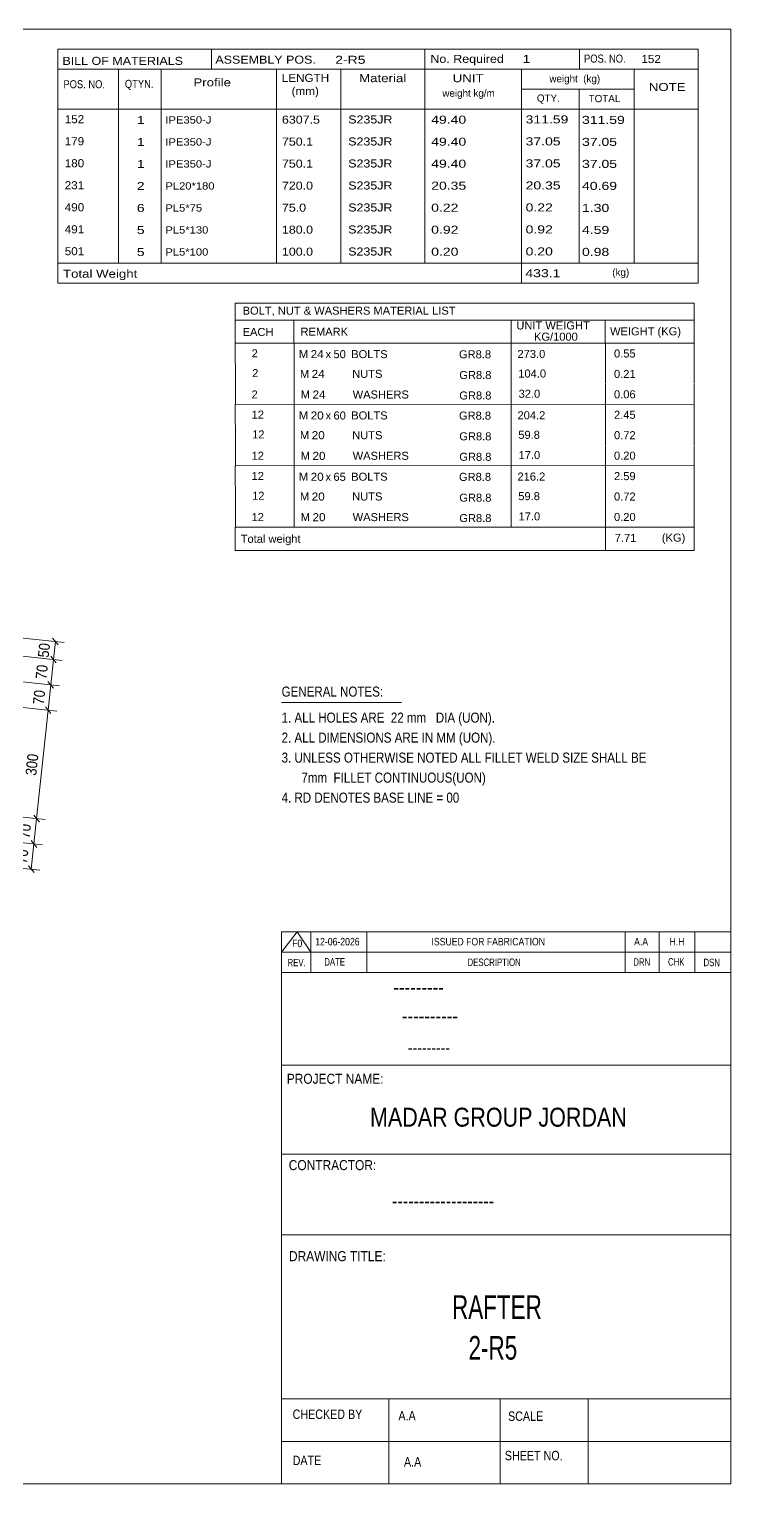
# Model space of a CAD drawing. Header units: millimetres. Extents: x 2 to 579, y 1 to 405.
# Drawn here: x 386.1 to 579, y 5 to 405 of the extents above; entities that cross this region are included whole.
import ezdxf

# ---------------------------------------------------------------- set-up
doc = ezdxf.new("R2010")
doc.units = ezdxf.units.MM
doc.linetypes.add('XKITLINE00', pattern=[0])
for name, color, linetype, lineweight in [('Dimensions', 7, 'Continuous', 0), ('DrawingSheet', 5, 'Continuous', 0), ('OtherObjectType', 7, 'Continuous', 0)]:
    doc.layers.add(name, color=color, linetype=linetype, lineweight=lineweight)
doc.styles.add('@ARIAL_UNICODE_MS_BOLD', font='ARIAL.TTF')
doc.styles.add('ARIAL', font='ARIAL.TTF')
doc.styles.add('ARIAL_NARROW', font='ARIALN.TTF')
doc.styles.add('COMIC_SANS_MS_BOLD', font='COMICBD.TTF')
doc.styles.add('SWIS721_EX_BT', font='ARIAL.TTF')
doc.styles.add('SWISSE', font='ARIAL.TTF')

# ---------------------------------------------------------------- blocks, each defined once
blk = doc.blocks.new('*A82')
at = {"layer": 'DrawingSheet', "color": 5, "linetype": 'XKITLINE00', "lineweight": 0}
for p, q in [((579, 405), (5, 405)), ((5, 405), (5, 5)), ((579, 5), (579, 405)), ((5, 5), (579, 5))]:
    blk.add_line(p, q, dxfattribs=at)
at = {"layer": 'DrawingSheet', "color": 5, "style": 'ARIAL', "width": 0.85}
blk.add_text('Tekla structures', height=2, rotation=90, dxfattribs=at).set_placement((4.5, 5.5))
blk = doc.blocks.new('*A83')
at = {"layer": 'OtherObjectType', "color": 7, "linetype": 'XKITLINE00', "lineweight": 0}
for p, q in [((442.76, 329.65), (442.75, 318.65)), ((442.76, 329.65), (568.88, 329.65)), ((568.88, 329.65), (568.88, 318.65)), ((442.75, 325), (568.88, 325)), ((458.87, 325.01), (458.87, 318.65)), ((518.57, 325.01), (518.57, 318.65)), ((544.47, 324.99), (544.47, 318.65)), ((442.76, 318.62), (442.76, 313.12)), ((442.77, 318.65), (568.88, 318.65)), ((458.92, 318.65), (458.92, 313.03)), ((518.57, 318.65), (518.57, 313.03)), ((544.5, 318.65), (544.5, 313.15)), ((568.88, 318.65), (568.88, 313.15)), ((442.79, 313.03), (442.79, 307.42)), ((458.95, 313.03), (458.95, 307.41)), ((518.57, 313.03), (518.57, 307.41)), ((544.5, 313.03), (544.5, 307.53)), ((568.88, 313.03), (568.88, 307.53)), ((442.79, 307.4), (442.79, 301.83)), ((458.95, 307.41), (458.95, 301.79)), ((518.57, 307.41), (518.57, 301.79)), ((544.5, 307.41), (544.5, 301.8)), ((568.88, 307.41), (568.88, 301.8)), ((568.88, 301.8), (442.75, 301.83)), ((442.76, 301.76), (442.76, 296.26)), ((458.92, 301.79), (458.92, 296.17)), ((518.57, 301.79), (518.57, 296.17)), ((544.5, 301.79), (544.5, 296.29)), ((568.88, 301.79), (568.88, 296.29)), ((442.79, 296.17), (442.79, 290.56)), ((458.95, 296.17), (458.95, 290.56)), ((518.57, 296.17), (518.57, 290.56)), ((544.5, 296.17), (544.5, 290.67)), ((568.88, 296.17), (568.88, 290.67)), ((442.79, 290.54), (442.79, 284.97)), ((458.95, 290.55), (458.95, 284.94)), ((518.57, 290.56), (518.57, 284.94)), ((544.5, 290.55), (544.5, 284.95)), ((568.88, 290.55), (568.88, 284.94)), ((568.88, 284.94), (442.75, 284.97)), ((442.76, 284.91), (442.76, 279.41)), ((458.92, 284.93), (458.92, 279.32)), ((518.57, 284.94), (518.57, 279.32)), ((544.5, 284.93), (544.5, 279.43)), ((568.88, 284.94), (568.88, 279.44)), ((442.79, 279.32), (442.79, 273.7)), ((458.95, 279.32), (458.95, 273.7)), ((518.57, 279.32), (518.57, 273.7)), ((544.5, 279.31), (544.5, 273.81)), ((568.88, 279.32), (568.88, 273.82)), ((442.79, 273.68), (442.79, 268.12)), ((458.95, 273.7), (458.95, 268.08)), ((518.57, 273.7), (518.57, 268.08)), ((544.5, 273.7), (544.5, 268.09)), ((568.88, 273.7), (568.88, 268.09)), ((568.88, 268.09), (442.75, 268.12)), ((442.78, 268.08), (442.78, 261.67)), ((442.85, 268.08), (568.87, 268.08)), ((544.5, 268.05), (544.5, 261.63)), ((568.87, 268.05), (568.87, 261.64)), ((442.77, 261.63), (568.87, 261.63))]:
    blk.add_line(p, q, dxfattribs=at)
at = {"layer": 'OtherObjectType', "color": 7, "style": 'ARIAL_NARROW'}
for s, width, p in [('BOLT, NUT & WASHERS MATERIAL LIST', 1.211571, (444.79, 326.49)), ('UNIT WEIGHT', 1.211571, (520.03, 322.42)), ('EACH', 1.211571, (444.78, 320.62)), ('REMARK', 1.211571, (460.7, 320.71)), (' KG/1000', 1.211571, (524.02, 319.33)), ('WEIGHT (KG)', 1.211571, (545.78, 320.8)), ('2', 1.211571, (447.26, 314.75)), ('M', 1.211571, (460.26, 314.55)), ('24', 1.275, (463.5, 314.53)), ('x', 1.211571, (467.58, 314.53)), ('50', 1.211571, (469.76, 314.52)), ('BOLTS', 1.211571, (474.63, 314.54)), ('GR8.8', 1.211571, (504.25, 314.49)), ('273.0', 1.211571, (520.34, 314.58)), ('0.55', 1.211571, (546.87, 314.71)), ('2', 1.211571, (447.4, 309.31)), ('M', 1.211571, (460.54, 309.11)), ('24', 1.275, (463.78, 309.09)), ('NUTS', 1.211571, (474.91, 309.11)), ('GR8.8', 1.211571, (504.35, 308.79)), ('104.0', 1.211571, (520.56, 309.2)), ('0.21', 1.211571, (546.87, 309.09)), ('2', 1.211571, (447.24, 303.44)), ('M', 1.211571, (460.76, 303.44)), ('24', 1.275, (464, 303.42)), ('WASHERS', 1.211571, (475.04, 303.43)), ('GR8.8', 1.211571, (504.35, 303.17)), ('32.0', 1.211571, (520.64, 303.64)), ('0.06', 1.211571, (546.87, 303.48)), ('12', 1.211571, (447.26, 297.9)), ('2.45', 1.211571, (546.87, 297.86)), ('M', 1.211571, (460.26, 297.69)), ('20', 1.275, (463.5, 297.67)), ('x', 1.211571, (467.58, 297.67)), ('60', 1.211571, (469.76, 297.66)), ('BOLTS', 1.211571, (474.63, 297.68)), ('GR8.8', 1.211571, (504.25, 297.63)), ('204.2', 1.211571, (520.34, 297.72)), ('12', 1.211571, (447.4, 292.45)), ('M', 1.211571, (460.54, 292.26)), ('20', 1.275, (463.78, 292.24)), ('NUTS', 1.211571, (474.91, 292.25)), ('GR8.8', 1.211571, (504.35, 291.93)), ('59.8', 1.211571, (520.56, 292.35)), ('0.72', 1.211571, (546.87, 292.24)), ('12', 1.211571, (447.24, 286.58)), ('M', 1.211571, (460.76, 286.58)), ('20', 1.275, (464, 286.56)), ('WASHERS', 1.211571, (475.04, 286.58)), ('GR8.8', 1.211571, (504.35, 286.31)), ('17.0', 1.211571, (520.64, 286.78)), ('0.20', 1.211571, (546.87, 286.62)), ('12', 1.211571, (447.26, 281.04)), ('M', 1.211571, (460.26, 280.83)), ('20', 1.275, (463.5, 280.81)), ('x', 1.211571, (467.58, 280.82)), ('65', 1.211571, (469.76, 280.81)), ('BOLTS', 1.211571, (474.63, 280.83)), ('GR8.8', 1.211571, (504.25, 280.78)), ('216.2', 1.211571, (520.34, 280.87)), ('2.59', 1.211571, (546.87, 281)), ('12', 1.211571, (447.4, 275.59)), ('M', 1.211571, (460.54, 275.4)), ('20', 1.275, (463.78, 275.38)), ('NUTS', 1.211571, (474.91, 275.39)), ('GR8.8', 1.211571, (504.35, 275.07)), ('59.8', 1.211571, (520.56, 275.49)), ('0.72', 1.211571, (546.87, 275.38)), ('17.0', 1.211571, (520.64, 269.92)), ('12', 1.211571, (447.24, 269.73)), ('M', 1.211571, (460.76, 269.73)), ('20', 1.275, (464, 269.7)), ('WASHERS', 1.211571, (475.04, 269.72)), ('GR8.8', 1.211571, (504.35, 269.46)), ('0.20', 1.211571, (546.87, 269.76)), ('Total weight', 1.211571, (444.26, 263.76)), ('7.71', 1.211571, (547.07, 263.99)), ('(KG)', 1.211571, (560.02, 264.08))]:
    blk.add_text(s, height=2.2, dxfattribs=dict(at, width=width)).set_placement(p)
blk = doc.blocks.new('*A84')
at = {"layer": 'OtherObjectType', "color": 7, "linetype": 'XKITLINE00', "lineweight": 0}
blk.add_line((455.5, 219.82), (488.5, 219.82), dxfattribs=at)
at = {"layer": 'OtherObjectType', "color": 7, "style": 'ARIAL_NARROW', "width": 1.008832}
for s, p in [('GENERAL NOTES:', (455.5, 221.47)), ('1. ALL HOLES ARE  22 mm   DIA (UON).', (455.5, 214.32)), ('2. ALL DIMENSIONS ARE IN MM (UON).', (455.5, 208.82)), ('3. UNLESS OTHERWISE NOTED ALL FILLET WELD SIZE SHALL BE', (455.5, 203.32)), ('7mm  FILLET CONTINUOUS(UON)', (460.95, 197.82)), ('4. RD DENOTES BASE LINE = 00', (455.5, 192.32))]:
    blk.add_text(s, height=2.75, dxfattribs=at).set_placement(p)
blk = doc.blocks.new('*A85')
at = {"layer": 'OtherObjectType', "color": 7, "linetype": 'XKITLINE00', "lineweight": 0}
for p, q in [((455.5, 156.76), (579, 156.76)), ((455.5, 151.21), (459.82, 156.76)), ((455.5, 151.21), (455.5, 156.76)), ((459.82, 156.76), (463.53, 151.21)), ((463.53, 151.21), (463.53, 156.76)), ((478.97, 151.21), (478.97, 156.76)), ((549.98, 151.21), (549.98, 156.76)), ((559.24, 151.21), (559.24, 156.76)), ((569.12, 151.21), (569.12, 156.76)), ((579, 151.21), (579, 156.76)), ((455.5, 151.21), (579, 151.21)), ((455.5, 145.65), (455.5, 151.21)), ((459.21, 151.21), (579, 151.21)), ((463.53, 145.65), (463.53, 151.21)), ((478.97, 145.65), (478.97, 151.21)), ((549.98, 145.65), (549.98, 151.21)), ((559.24, 145.65), (559.24, 151.21)), ((569.12, 145.65), (569.12, 151.21)), ((579, 145.65), (579, 151.21))]:
    blk.add_line(p, q, dxfattribs=at)
at = {"layer": 'OtherObjectType', "color": 7, "style": 'ARIAL_NARROW'}
for s, height, width, p in [('F0', 2.058, 1.008832, (458.4, 152.59)), ('12-06-2026', 2.058, 1.008832, (464.76, 153.06)), ('ISSUED FOR FABRICATION', 2.0583, 1.008832, (496.71, 153.06)), ('A.A', 2.058, 1.008832, (552.4, 153.06)), ('H.H', 2.058, 1.008832, (562.13, 153.06)), ('REV.', 2.058, 0.907949, (457.13, 147.31)), ('DATE', 2.058, 0.907949, (467.23, 147.5)), ('DESCRIPTION', 2.0583, 0.907949, (506.61, 147.39)), ('DRN', 2.058, 0.907949, (552.17, 147.47)), ('CHK', 2.058, 0.907949, (561.72, 147.5)), ('DSN', 2.058, 0.907949, (571.47, 147.35))]:
    blk.add_text(s, height=height, dxfattribs=dict(at, width=width)).set_placement(p)
blk = doc.blocks.new('*A87')
at = {"layer": 'OtherObjectType', "color": 2, "linetype": 'XKITLINE00', "lineweight": 0}
for p, q in [((455.5, 145.65), (579, 145.65)), ((455.5, 5), (455.5, 145.64)), ((578.98, 145.64), (579, 5)), ((579, 120.14), (455.5, 120.14)), ((455.5, 95.63), (579, 95.63)), ((579, 73.49), (455.5, 73.49)), ((579, 28.4), (455.5, 28.4)), ((484.94, 28.4), (484.94, 5)), ((515.62, 5), (515.62, 28.4)), ((539.75, 5), (539.75, 28.4)), ((579, 16.7), (455.5, 16.7)), ((579, 5), (455.5, 5))]:
    blk.add_line(p, q, dxfattribs=at)
at = {"layer": 'OtherObjectType', "color": 4, "style": '@ARIAL_UNICODE_MS_BOLD', "width": 0.85}
blk.add_text('---------', height=3.9, dxfattribs=at).set_placement((486.23, 139.59))
at = {"layer": 'OtherObjectType', "color": 7, "style": 'ARIAL', "width": 0.85}
for s, height, p in [('----------', 3.9, (488.56, 131.77)), ('---------', 3.25, (490.21, 123.31))]:
    blk.add_text(s, height=height, dxfattribs=at).set_placement(p)
at = {"layer": 'OtherObjectType', "color": 3, "width": 0.85}
for s, style, p in [('PROJECT NAME:', 'SWIS721_EX_BT', (456.92, 115.01)), ('CONTRACTOR:', 'SWISSE', (457.47, 91.27)), ('DRAWING TITLE:', 'SWIS721_EX_BT', (457.53, 66.24))]:
    blk.add_text(s, height=2.7618, dxfattribs=dict(at, style=style)).set_placement(p)
at = {"layer": 'OtherObjectType', "color": 7, "width": 0.85}
for s, height, p in [('MADAR GROUP JORDAN', 5.2, (479.79, 103.23)), ('CHECKED BY', 2.592, (458.53, 22.86)), ('A.A', 2.592, (487.61, 22.45)), ('SCALE', 2.592, (517.74, 22.33)), ('DATE', 2.592, (458.54, 10.16)), ('A.A', 2.592, (489.14, 9.76)), ('SHEET NO.', 2.592, (516.87, 11.49))]:
    blk.add_text(s, height=height, dxfattribs=at).set_placement(p)
at = {"layer": 'OtherObjectType', "color": 1}
for s, height, style, width, p in [('-------------------', 3.9, 'COMIC_SANS_MS_BOLD', 0.85, (485.87, 80.86)), ('RAFTER', 6.5, 'ARIAL', 0.68, (502.34, 50.37)), ('2-R5', 6.5, 'ARIAL', 0.68, (506.88, 39.17))]:
    blk.add_text(s, height=height, dxfattribs=dict(at, style=style, width=width)).set_placement(p)
blk = doc.blocks.new('*A88')
at = {"layer": 'OtherObjectType', "color": 7, "linetype": 'XKITLINE00', "lineweight": 0}
for p, q in [((393.98, 399.5), (569.98, 399.5)), ((393.98, 399.5), (393.98, 388.5)), ((436.26, 399.42), (436.26, 393.87)), ((494.85, 394), (494.85, 399.5)), ((537.43, 393.96), (537.43, 399.42)), ((569.98, 394), (569.98, 399.5)), ((393.98, 394), (569.98, 394)), ((410.64, 394), (410.64, 383)), ((422.4, 393.98), (422.4, 383.03)), ((454.12, 393.99), (454.13, 383)), ((471.78, 393.98), (471.78, 383)), ((494.85, 393.98), (494.85, 383)), ((521.43, 394), (521.43, 383)), ((552.42, 394), (552.42, 383)), ((569.98, 394), (569.98, 388.5)), ((393.98, 388.5), (393.98, 383)), ((521.45, 388.52), (552.45, 388.52)), ((537.28, 388.52), (537.28, 383)), ((569.98, 388.5), (569.98, 383)), ((393.98, 383), (569.98, 383)), ((393.98, 383), (393.98, 376.95)), ((410.63, 383), (410.63, 376.95)), ((422.44, 382.99), (422.44, 376.95)), ((454.12, 383), (454.11, 376.95)), ((471.79, 383), (471.79, 376.95)), ((494.87, 383), (494.87, 376.95)), ((521.44, 383), (521.44, 376.95)), ((537.33, 382.95), (537.33, 376.95)), ((552.43, 383), (552.43, 376.95)), ((569.98, 383), (569.98, 376.95)), ((393.98, 376.95), (393.98, 370.9)), ((410.63, 376.95), (410.63, 370.9)), ((422.44, 376.94), (422.44, 370.9)), ((454.12, 376.95), (454.11, 370.9)), ((471.79, 376.95), (471.79, 370.9)), ((494.87, 376.95), (494.87, 370.9)), ((521.44, 376.95), (521.44, 370.9)), ((537.33, 376.9), (537.33, 370.9)), ((552.43, 376.95), (552.43, 370.9)), ((569.98, 376.95), (569.98, 370.9)), ((393.98, 370.9), (393.98, 364.85)), ((410.63, 370.9), (410.63, 364.85)), ((422.44, 370.89), (422.44, 364.85)), ((454.12, 370.9), (454.11, 364.85)), ((471.79, 370.9), (471.79, 364.85)), ((494.87, 370.9), (494.87, 364.85)), ((521.44, 370.9), (521.44, 364.85)), ((537.33, 370.85), (537.33, 364.85)), ((552.43, 370.9), (552.43, 364.85)), ((569.98, 370.9), (569.98, 364.85)), ((393.98, 364.85), (393.98, 358.8)), ((410.63, 364.85), (410.63, 358.8)), ((422.44, 364.84), (422.44, 358.8)), ((454.12, 364.85), (454.11, 358.8)), ((471.79, 364.85), (471.79, 358.8)), ((494.87, 364.85), (494.87, 358.8)), ((521.44, 364.85), (521.44, 358.8)), ((537.33, 364.8), (537.33, 358.8)), ((552.43, 364.85), (552.43, 358.8)), ((569.98, 364.85), (569.98, 358.8)), ((393.98, 358.8), (393.98, 352.75)), ((410.63, 358.8), (410.63, 352.75)), ((422.44, 358.79), (422.44, 352.75)), ((454.12, 358.8), (454.11, 352.75)), ((471.79, 358.8), (471.79, 352.75)), ((494.87, 358.8), (494.87, 352.75)), ((521.44, 358.8), (521.44, 352.75)), ((537.33, 358.75), (537.33, 352.75)), ((552.43, 358.8), (552.43, 352.75)), ((569.98, 358.8), (569.98, 352.75)), ((393.98, 352.75), (393.98, 346.7)), ((410.63, 352.75), (410.63, 346.7)), ((422.44, 352.74), (422.44, 346.7)), ((454.12, 352.75), (454.11, 346.7)), ((471.79, 352.75), (471.79, 346.7)), ((494.87, 352.75), (494.87, 346.7)), ((521.44, 352.75), (521.44, 346.7)), ((537.33, 352.7), (537.33, 346.7)), ((552.43, 352.75), (552.43, 346.7)), ((569.98, 352.75), (569.98, 346.7)), ((393.98, 346.7), (393.98, 340.65)), ((410.63, 346.7), (410.63, 340.65)), ((422.44, 346.69), (422.44, 340.65)), ((454.12, 346.7), (454.11, 340.65)), ((471.79, 346.7), (471.79, 340.65)), ((494.87, 346.7), (494.87, 340.65)), ((521.44, 346.7), (521.44, 340.65)), ((537.33, 346.65), (537.33, 340.65)), ((552.43, 346.7), (552.43, 340.65)), ((569.98, 346.7), (569.98, 340.65)), ((393.98, 340.65), (569.98, 340.65)), ((393.98, 340.65), (393.98, 335.15)), ((521.44, 340.65), (521.44, 335.15)), ((569.98, 340.65), (569.98, 335.15)), ((393.98, 335.15), (569.98, 335.15))]:
    blk.add_line(p, q, dxfattribs=at)
at = {"layer": 'OtherObjectType', "color": 7, "style": 'ARIAL_NARROW'}
for s, height, width, p in [('BILL OF MATERIALS', 2.2, 1.36, (395.25, 395.16)), ('ASSEMBLY POS.', 2.2, 1.36, (437.3, 395.5)), ('2-R5', 2.2, 1.525501, (470.23, 395.46)), ('No. Required', 2.2, 1.36, (496.39, 395.72)), ('1', 2.2, 1.525501, (521.75, 395.72)), ('POS. NO.', 2.2, 1.02, (538.63, 395.79)), ('152', 2.2, 1.270501, (554.4, 395.69)), ('LENGTH', 2.2, 1.275, (455.54, 390.49)), ('Material', 2.2, 1.445, (476.81, 390.41)), ('UNIT', 2.2, 1.445, (502.52, 390.4)), ('weight  (kg)', 1.98, 1.19, (529.11, 390.39)), ('POS. NO.', 2.2, 1.02, (395.53, 388.74)), ('QTYN.', 2.2, 1.02, (412.42, 388.84)), ('Profile', 2.2, 1.445, (431.26, 389.25)), ('(mm)', 2.2, 1.275, (458.26, 386.86)), ('weight kg/m', 1.98, 1.19, (499.69, 386.4)), ('NOTE', 2.2, 1.445, (556.44, 387.99)), ('QTY.', 1.98, 1.19, (525.68, 385.03)), ('TOTAL', 1.98, 1.19, (539.9, 384.91)), ('152', 2.2, 1.270501, (395.89, 379.12)), ('1', 2.2, 1.525501, (415.71, 378.91)), ('IPE350-J', 1.98, 1.355501, (423.56, 379.04)), ('6307.5', 2.2, 1.355501, (455.59, 379.01)), ('S235JR', 2.2, 1.355501, (473.81, 379.05)), ('49.40', 2.2, 1.525501, (496.62, 378.99)), ('311.59', 2.2, 1.525501, (522.57, 379.07)), ('311.59', 2.2, 1.525501, (538.08, 378.94)), ('179', 2.2, 1.270501, (395.89, 373.07)), ('1', 2.2, 1.525501, (415.71, 372.86)), ('IPE350-J', 1.98, 1.355501, (423.56, 372.99)), ('750.1', 2.2, 1.355501, (455.59, 372.96)), ('S235JR', 2.2, 1.355501, (473.81, 373)), ('49.40', 2.2, 1.525501, (496.62, 372.94)), ('37.05', 2.2, 1.525501, (522.57, 373.02)), ('37.05', 2.2, 1.525501, (538.08, 372.89)), ('180', 2.2, 1.270501, (395.89, 367.02)), ('1', 2.2, 1.525501, (415.71, 366.81)), ('IPE350-J', 1.98, 1.355501, (423.56, 366.94)), ('750.1', 2.2, 1.355501, (455.59, 366.91)), ('S235JR', 2.2, 1.355501, (473.81, 366.95)), ('49.40', 2.2, 1.525501, (496.62, 366.89)), ('37.05', 2.2, 1.525501, (522.57, 366.97)), ('37.05', 2.2, 1.525501, (538.08, 366.84)), ('231', 2.2, 1.270501, (395.89, 360.97)), ('2', 2.2, 1.525501, (415.71, 360.76)), ('PL20*180', 1.98, 1.355501, (423.56, 360.89)), ('720.0', 2.2, 1.355501, (455.59, 360.86)), ('S235JR', 2.2, 1.355501, (473.81, 360.9)), ('20.35', 2.2, 1.525501, (496.62, 360.84)), ('20.35', 2.2, 1.525501, (522.57, 360.92)), ('40.69', 2.2, 1.525501, (538.08, 360.79)), ('490', 2.2, 1.270501, (395.89, 354.92)), ('6', 2.2, 1.525501, (415.71, 354.71)), ('PL5*75', 1.98, 1.355501, (423.56, 354.84)), ('75.0', 2.2, 1.355501, (455.59, 354.81)), ('S235JR', 2.2, 1.355501, (473.81, 354.85)), ('0.22', 2.2, 1.525501, (496.62, 354.79)), ('0.22', 2.2, 1.525501, (522.57, 354.87)), ('1.30', 2.2, 1.525501, (538.08, 354.74)), ('491', 2.2, 1.270501, (395.89, 348.87)), ('5', 2.2, 1.525501, (415.71, 348.66)), ('PL5*130', 1.98, 1.355501, (423.56, 348.79)), ('180.0', 2.2, 1.355501, (455.59, 348.76)), ('S235JR', 2.2, 1.355501, (473.81, 348.8)), ('0.92', 2.2, 1.525501, (496.62, 348.74)), ('0.92', 2.2, 1.525501, (522.57, 348.82)), ('4.59', 2.2, 1.525501, (538.08, 348.69)), ('501', 2.2, 1.270501, (395.89, 342.82)), ('5', 2.2, 1.525501, (415.71, 342.61)), ('PL5*100', 1.98, 1.355501, (423.56, 342.74)), ('100.0', 2.2, 1.355501, (455.59, 342.71)), ('S235JR', 2.2, 1.355501, (473.81, 342.75)), ('0.20', 2.2, 1.525501, (496.62, 342.69)), ('0.20', 2.2, 1.525501, (522.57, 342.77)), ('0.98', 2.2, 1.525501, (538.08, 342.64)), ('Total Weight', 2.2, 1.445, (395.4, 336.64)), ('433.1', 2.2, 1.525501, (522.52, 336.79)), ('(kg)', 1.98, 1.19, (546.4, 337.16))]:
    blk.add_text(s, height=height, dxfattribs=dict(at, width=width)).set_placement(p)
blk = doc.blocks.new('*A131')
at = {"layer": 'Dimensions', "color": 7, "linetype": 'XKITLINE00', "lineweight": 0}
for p, q in [((375.54, 182.2), (389.82, 180.7)), ((386.68, 181.88), (388.19, 180.02)), ((386.7, 173.99), (387.43, 180.95)), ((374.8, 175.24), (389.09, 173.74)), ((385.94, 174.92), (387.45, 173.06))]:
    blk.add_line(p, q, dxfattribs=at)
at = {"layer": 'Dimensions', "color": 3}
for p in [(387.43, 180.95), (386.7, 173.99)]:
    blk.add_point(p, dxfattribs=at)
at = {"layer": 'Dimensions', "color": 3, "style": 'ARIAL', "width": 0.85}
blk.add_text('70', height=3, rotation=83.9784, dxfattribs=at).set_placement((385.49, 175.4))
blk = doc.blocks.new('*A132')
at = {"layer": 'Dimensions', "color": 7, "linetype": 'XKITLINE00', "lineweight": 0}
for p, q in [((376.27, 189.17), (390.55, 187.66)), ((387.41, 188.84), (388.92, 186.98)), ((387.43, 180.95), (388.17, 187.91)), ((375.54, 182.2), (389.82, 180.7)), ((386.68, 181.88), (388.19, 180.02))]:
    blk.add_line(p, q, dxfattribs=at)
at = {"layer": 'Dimensions', "color": 3}
for p in [(388.17, 187.91), (387.43, 180.95)]:
    blk.add_point(p, dxfattribs=at)
at = {"layer": 'Dimensions', "color": 3, "style": 'ARIAL', "width": 0.85}
blk.add_text('70', height=3, rotation=83.9784, dxfattribs=at).set_placement((386.22, 182.36))
blk = doc.blocks.new('*A133')
at = {"layer": 'Dimensions', "color": 7, "linetype": 'XKITLINE00', "lineweight": 0}
for p, q in [((379.42, 219), (393.7, 217.49)), ((388.17, 187.91), (391.31, 217.75)), ((390.56, 218.68), (392.07, 216.81)), ((376.27, 189.17), (390.55, 187.66)), ((387.41, 188.84), (388.92, 186.98))]:
    blk.add_line(p, q, dxfattribs=at)
at = {"layer": 'Dimensions', "color": 3}
for p in [(391.31, 217.75), (388.17, 187.91)]:
    blk.add_point(p, dxfattribs=at)
at = {"layer": 'Dimensions', "color": 3, "style": 'ARIAL', "width": 0.85}
blk.add_text('300', height=3, rotation=83.9784, dxfattribs=at).set_placement((388.05, 199.65))
blk = doc.blocks.new('*A134')
at = {"layer": 'Dimensions', "color": 7, "linetype": 'XKITLINE00', "lineweight": 0}
for p, q in [((380.15, 225.96), (394.44, 224.46)), ((391.29, 225.64), (392.8, 223.77)), ((391.31, 217.75), (392.05, 224.71)), ((379.42, 219), (393.7, 217.49)), ((390.56, 218.68), (392.07, 216.81))]:
    blk.add_line(p, q, dxfattribs=at)
at = {"layer": 'Dimensions', "color": 3}
for p in [(392.05, 224.71), (391.31, 217.75)]:
    blk.add_point(p, dxfattribs=at)
at = {"layer": 'Dimensions', "color": 3, "style": 'ARIAL', "width": 0.85}
blk.add_text('70', height=3, rotation=83.9784, dxfattribs=at).set_placement((390.11, 219.16))
blk = doc.blocks.new('*A135')
at = {"layer": 'Dimensions', "color": 7, "linetype": 'XKITLINE00', "lineweight": 0}
for p, q in [((380.89, 232.92), (395.17, 231.42)), ((392.03, 232.6), (393.54, 230.74)), ((392.05, 224.71), (392.78, 231.67)), ((380.15, 225.96), (394.44, 224.46)), ((391.29, 225.64), (392.8, 223.77))]:
    blk.add_line(p, q, dxfattribs=at)
at = {"layer": 'Dimensions', "color": 3}
for p in [(392.78, 231.67), (392.05, 224.71)]:
    blk.add_point(p, dxfattribs=at)
at = {"layer": 'Dimensions', "color": 3, "style": 'ARIAL', "width": 0.85}
blk.add_text('70', height=3, rotation=83.9784, dxfattribs=at).set_placement((390.84, 226.12))
blk = doc.blocks.new('*A136')
at = {"layer": 'Dimensions', "color": 7, "linetype": 'XKITLINE00', "lineweight": 0}
for p, q in [((376.29, 238.44), (395.69, 236.39)), ((392.55, 237.57), (394.06, 235.71)), ((392.78, 231.67), (393.31, 236.64)), ((380.89, 232.92), (395.17, 231.42)), ((392.03, 232.6), (393.54, 230.74))]:
    blk.add_line(p, q, dxfattribs=at)
at = {"layer": 'Dimensions', "color": 3}
for p in [(393.31, 236.64), (392.78, 231.67)]:
    blk.add_point(p, dxfattribs=at)
at = {"layer": 'Dimensions', "color": 3, "style": 'ARIAL', "width": 0.85}
blk.add_text('50', height=3, rotation=83.9784, dxfattribs=at).set_placement((391.47, 232.08))

msp = doc.modelspace()

# ---------------------------------------------------------------- block references
at = {"lineweight": 0}
for name in ['*A82', '*A88', '*A83', '*A136', '*A135', '*A134', '*A84', '*A133', '*A132', '*A131', '*A85', '*A87']:
    msp.add_blockref(name, (0, 0), dxfattribs=at)

doc.saveas('drawing.dxf')
